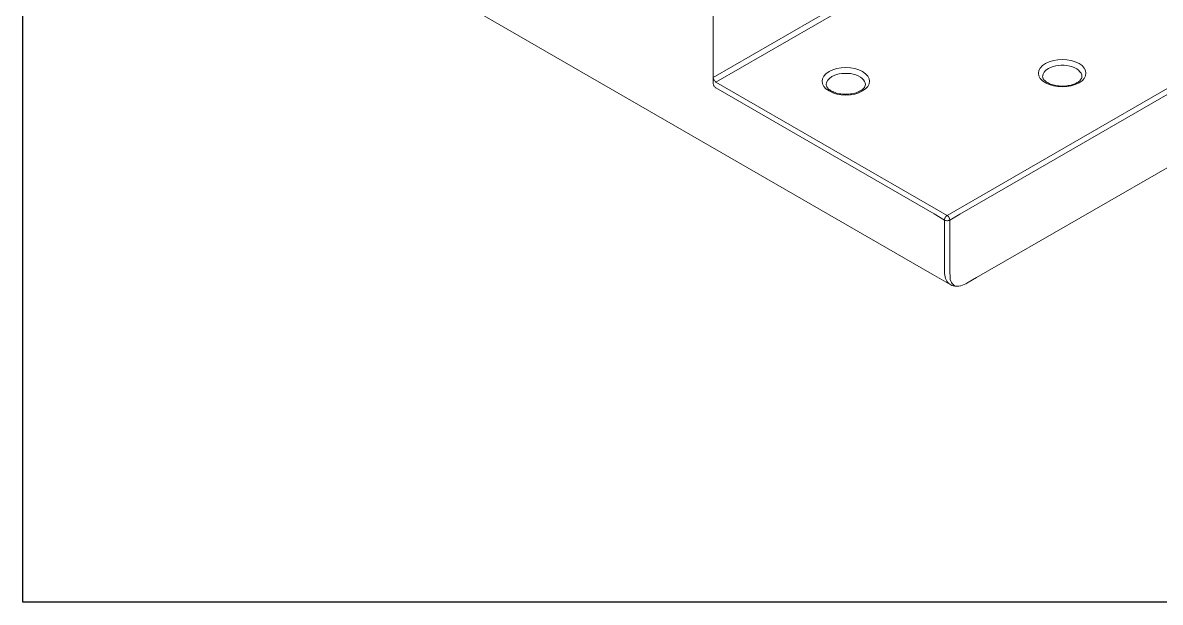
# Model space of a CAD drawing. Header units: inches. Extents: x 0 to 1256, y -61 to 0.
# Drawn here: x 633.03 to 662, y -60.68 to -45.9 of the extents above; entities that cross this region are included whole.
import ezdxf

# ---------------------------------------------------------------- set-up
doc = ezdxf.new("R2010")
doc.units = ezdxf.units.IN
doc.header["$LTSCALE"] = 2
doc.header["$MEASUREMENT"] = 0

msp = doc.modelspace()

# ---------------------------------------------------------------- linework, layer by layer
at = {"linetype": 'Continuous', "lineweight": 0, "extrusion": (8.89617e-17, 0.816497, 0.57735)}
for p, q in [((650.61375, -47.44908), (650.61375, -35.21477)), ((650.61375, -47.29731), (660.8038, -41.41409)), ((650.68261, -47.41657), (660.87265, -41.53334)), ((656.18891, -52.31265), (641.73006, -43.96483)), ((656.56943, -50.81533), (666.75947, -44.9321)), ((666.57332, -45.19135), (656.89277, -50.78041)), ((666.55177, -47.0725), (657.32202, -52.4013)), ((650.61375, -47.44908), (650.6148, -47.4635)), ((650.6148, -47.31173), (650.6179, -47.3269)), ((650.6148, -47.4635), (650.6179, -47.47867)), ((650.6179, -47.3269), (650.62298, -47.34239)), ((650.6179, -47.47867), (650.62298, -47.49416)), ((650.62298, -47.34239), (650.62987, -47.35771)), ((650.62298, -47.49416), (650.62987, -47.50948)), ((650.62987, -47.35771), (650.63835, -47.37241)), ((650.62987, -47.50948), (650.63835, -47.52418)), ((650.63835, -47.37241), (650.64818, -47.38604)), ((650.64818, -47.38604), (650.65906, -47.39819)), ((650.65906, -47.39819), (650.67065, -47.40845)), ((650.67065, -47.40845), (650.68261, -47.41657)), ((650.68261, -47.41657), (656.56943, -50.81533)), ((650.63835, -47.52418), (650.64818, -47.5378)), ((650.64818, -47.5378), (650.65906, -47.54995)), ((650.65906, -47.54995), (650.67065, -47.56022)), ((650.67065, -47.56022), (650.68261, -47.56834)), ((656.24264, -50.77842), (650.68261, -47.56834)), ((656.50057, -50.93458), (656.24264, -50.77842)), ((656.50057, -50.93458), (656.50162, -50.92016)), ((656.50057, -50.93458), (656.51358, -50.94088)), ((656.50057, -52.24638), (656.50057, -50.93458)), ((656.50162, -50.92016), (656.50473, -50.90499)), ((656.50473, -50.90499), (656.5098, -50.8895)), ((656.5098, -50.8895), (656.51668, -50.87418)), ((656.51358, -50.94088), (656.52827, -50.94578)), ((656.52517, -50.85948), (656.51668, -50.87418)), ((656.52517, -50.85948), (656.535, -50.84585)), ((656.52827, -50.94578), (656.54422, -50.94913)), ((656.535, -50.84585), (656.54588, -50.83371)), ((656.54422, -50.94913), (656.56094, -50.95083)), ((656.54588, -50.83371), (656.55747, -50.82344)), ((656.56943, -50.81533), (656.55747, -50.82344)), ((656.56094, -50.95083), (656.57791, -50.95083)), ((656.56943, -50.81533), (656.58139, -50.82344)), ((656.57791, -50.95083), (656.59463, -50.94913)), ((656.58139, -50.82344), (656.59297, -50.83371)), ((656.59297, -50.83371), (656.60385, -50.84585)), ((656.59463, -50.94913), (656.61058, -50.94578)), ((656.60385, -50.84585), (656.61368, -50.85948)), ((656.62527, -50.94088), (656.61058, -50.94578)), ((656.61368, -50.85948), (656.62217, -50.87418)), ((656.62905, -50.8895), (656.62217, -50.87418)), ((656.63828, -50.93458), (656.62527, -50.94088)), ((656.63413, -50.90499), (656.62905, -50.8895)), ((656.63723, -50.92016), (656.63413, -50.90499)), ((656.63828, -50.93458), (656.63723, -50.92016)), ((656.63828, -50.93458), (656.89277, -50.78041)), ((656.63828, -52.24638), (656.63828, -50.93458)), ((656.18891, -52.31265), (656.66722, -52.58887)), ((656.50057, -52.24638), (656.50234, -52.29459)), ((656.50234, -52.29459), (656.50762, -52.34046)), ((656.50762, -52.34046), (656.51638, -52.38364)), ((656.52855, -52.42384), (656.51638, -52.38364)), ((656.54407, -52.46079), (656.52855, -52.42384)), ((656.63828, -52.24638), (656.64019, -52.29296)), ((656.64019, -52.29296), (656.6459, -52.33695)), ((656.6459, -52.33695), (656.6491, -52.45371)), ((657.32202, -52.4013), (657.0697, -52.54657)), ((656.56281, -52.49423), (656.54407, -52.46079)), ((656.58466, -52.52395), (656.56281, -52.49423)), ((656.60946, -52.54975), (656.58466, -52.52395)), ((656.63704, -52.57142), (656.60946, -52.54975)), ((656.63704, -52.57142), (656.66722, -52.58887)), ((656.6491, -52.45371), (656.66224, -52.49138)), ((656.66224, -52.49138), (656.67894, -52.52541)), ((656.69297, -52.60035), (656.66722, -52.58887)), ((656.67894, -52.52541), (656.69905, -52.55549)), ((656.72781, -52.61192), (656.69297, -52.60035)), ((656.69905, -52.55549), (656.72242, -52.58138)), ((656.72242, -52.58138), (656.74882, -52.60286)), ((656.72781, -52.61192), (656.74121, -52.61464)), ((656.77805, -52.62131), (656.74121, -52.61464)), ((656.74882, -52.60286), (656.77805, -52.61974)), ((656.81684, -52.62309), (656.77805, -52.62131)), ((656.81684, -52.62309), (656.82993, -52.62282)), ((656.86998, -52.61974), (656.82993, -52.62282)), ((656.91136, -52.61182), (656.86998, -52.61974)), ((656.91136, -52.61182), (656.92309, -52.60875)), ((656.96494, -52.59626), (656.92309, -52.60875)), ((657.0075, -52.57914), (656.96494, -52.59626)), ((657.05045, -52.55754), (657.0075, -52.57914)), ((657.0697, -52.54657), (657.05045, -52.55754))]:
    msp.add_line(p, q, dxfattribs=at)
msp.add_lwpolyline([(633.0267, 0), (728.53295, 0), (728.53295, -60.67722), (633.0267, -60.67722)], close=True)
at = {"linetype": 'Continuous', "lineweight": 0}
for centre in [(659.50228, -47.191), (653.98956, -47.398)]:
    msp.add_ellipse(centre, major_axis=(0.60438, 0), ratio=0.57735027, start_param=-3.926990816987241, end_param=2.356194490192345, dxfattribs=at)
at = {"linetype": 'Continuous', "lineweight": 0, "extrusion": (1.70049e-16, 1.66533e-16, -1)}
for centre in [(653.98956, -47.4832), (659.50228, -47.2762)]:
    msp.add_ellipse(centre, major_axis=(0.50002, 0), ratio=0.57735027, start_param=-2.35619449, end_param=0, dxfattribs=at)
at = {"linetype": 'Continuous', "lineweight": 0, "extrusion": (-1.77178e-17, 2.22045e-16, -1)}
for centre in [(659.50228, -47.2762), (653.98956, -47.4832)]:
    msp.add_ellipse(centre, major_axis=(-0.50002, 0), ratio=0.57735027, start_param=0, end_param=0.78539816, dxfattribs=at)
at = {"linetype": 'Continuous', "lineweight": 0}
for points in [[(654.48959, -47.4832), (654.48959, -47.49926), (654.4859, -47.51565), (654.46479, -47.55707), (654.44382, -47.58289), (654.38581, -47.62841), (654.35256, -47.64821), (654.27452, -47.68252), (654.22968, -47.69699), (654.13236, -47.7183), (654.07975, -47.72497), (653.97266, -47.72918), (653.91819, -47.72661), (653.81392, -47.71254), (653.76413, -47.70106), (653.67519, -47.67125), (653.63592, -47.65303), (653.57172, -47.61352), (653.54662, -47.59234), (653.51011, -47.55066), (653.49934, -47.53056), (653.49091, -47.50244), (653.48954, -47.49281), (653.48954, -47.4832)], [(660.0023, -47.2762), (660.0023, -47.29225), (659.99862, -47.30865), (659.9775, -47.35006), (659.95653, -47.37589), (659.89853, -47.42141), (659.86527, -47.44121), (659.78723, -47.47552), (659.7424, -47.48999), (659.64507, -47.5113), (659.59247, -47.51797), (659.48538, -47.52217), (659.4309, -47.51961), (659.32664, -47.50554), (659.27684, -47.49406), (659.18791, -47.46425), (659.14863, -47.44603), (659.08444, -47.40652), (659.05933, -47.38534), (659.02282, -47.34365), (659.01205, -47.32356), (659.00363, -47.29544), (659.00226, -47.2858), (659.00226, -47.2762)]]:
    msp.add_open_spline(points, degree=3, knots=[5.49778714, 5.49778714, 5.49778714, 5.49778714, 5.78412846, 5.78412846, 6.1320696, 6.1320696, 6.41776841, 6.41776841, 6.70614355, 6.70614355, 7.00067565, 7.00067565, 7.29821602, 7.29821602, 7.59460554, 7.59460554, 7.88586951, 7.88586951, 8.17118999, 8.17118999, 8.46808481, 8.46808481, 8.6393798, 8.6393798, 8.6393798, 8.6393798], dxfattribs=at)

doc.saveas('drawing.dxf')
